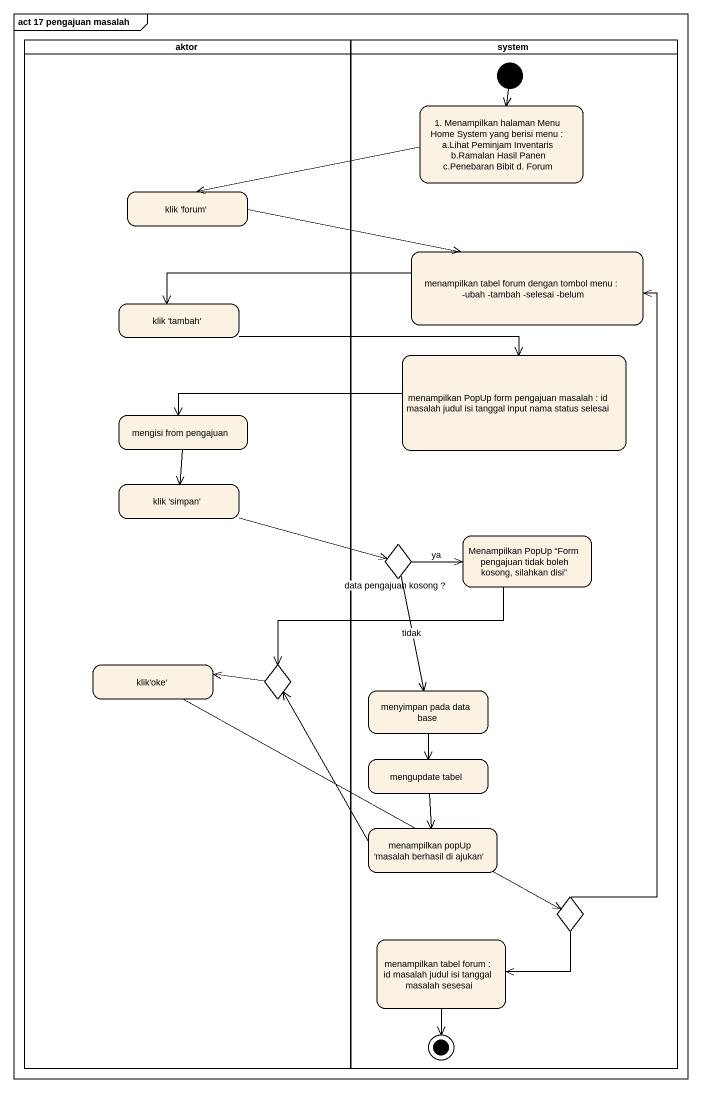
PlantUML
@startuml
mainframe act 17 pengajuan masalah
hide empty description
state aktor <<partition>> {
  state "klik 'forum'" as klik_forum
  state "klik 'tambah'" as klik_tambah
  state "mengisi from pengajuan" as mengisi_from_pengajuan
  state "klik 'simpan'" as klik_simpan
  state "klik'oke'" as klik_oke
  state choice1 <<choice>>
}
state system <<partition>> {
  state "1. Menampilkan halaman Menu Home System yang berisi menu : a.Lihat Peminjam Inventaris b.Ramalan Hasil Panen c.Penebaran Bibit d. Forum" as s1_Menampilkan_halaman_Menu
  state "menampilkan tabel forum dengan tombol menu : -ubah -tambah -selesai -belum" as menampilkan_tabel_forum
  state "menampilkan PopUp form pengajuan masalah : id masalah judul isi tanggal input nama status selesai" as menampilkan_PopUp_form
  state "data pengajuan kosong ?" as data_pengajuan_kosong <<choice>>
  state "Menampilkan PopUp “Form pengajuan tidak boleh kosong, silahkan disi”" as Menampilkan_PopUp_Form
  state "menyimpan pada data base" as menyimpan_pada_data_base
  state "mengupdate tabel" as mengupdate_tabel
  state "menampilkan popUp 'masalah berhasil di ajukan'" as menampilkan_popUp_masalah
  state choice2 <<choice>>
  state "menampilkan tabel forum : id masalah judul isi tanggal masalah sesesai" as menampilkan_tabel_forum_id
  [*] --> s1_Menampilkan_halaman_Menu
  menampilkan_tabel_forum_id --> [*]
}
s1_Menampilkan_halaman_Menu -left-> klik_forum
klik_forum -right-> menampilkan_tabel_forum
menampilkan_tabel_forum -left-> klik_tambah
klik_tambah -right-> menampilkan_PopUp_form
menampilkan_PopUp_form -left-> mengisi_from_pengajuan
mengisi_from_pengajuan --> klik_simpan
klik_simpan -right-> data_pengajuan_kosong
data_pengajuan_kosong -right-> Menampilkan_PopUp_Form : ya
data_pengajuan_kosong --> menyimpan_pada_data_base : tidak
Menampilkan_PopUp_Form -left-> choice1
klik_oke -right-> choice2
choice1 -left-> klik_oke
menyimpan_pada_data_base --> mengupdate_tabel
mengupdate_tabel --> menampilkan_popUp_masalah
menampilkan_popUp_masalah -up-> choice1
choice2 -up-> menampilkan_tabel_forum
choice2 -left-> menampilkan_tabel_forum_id
@enduml
